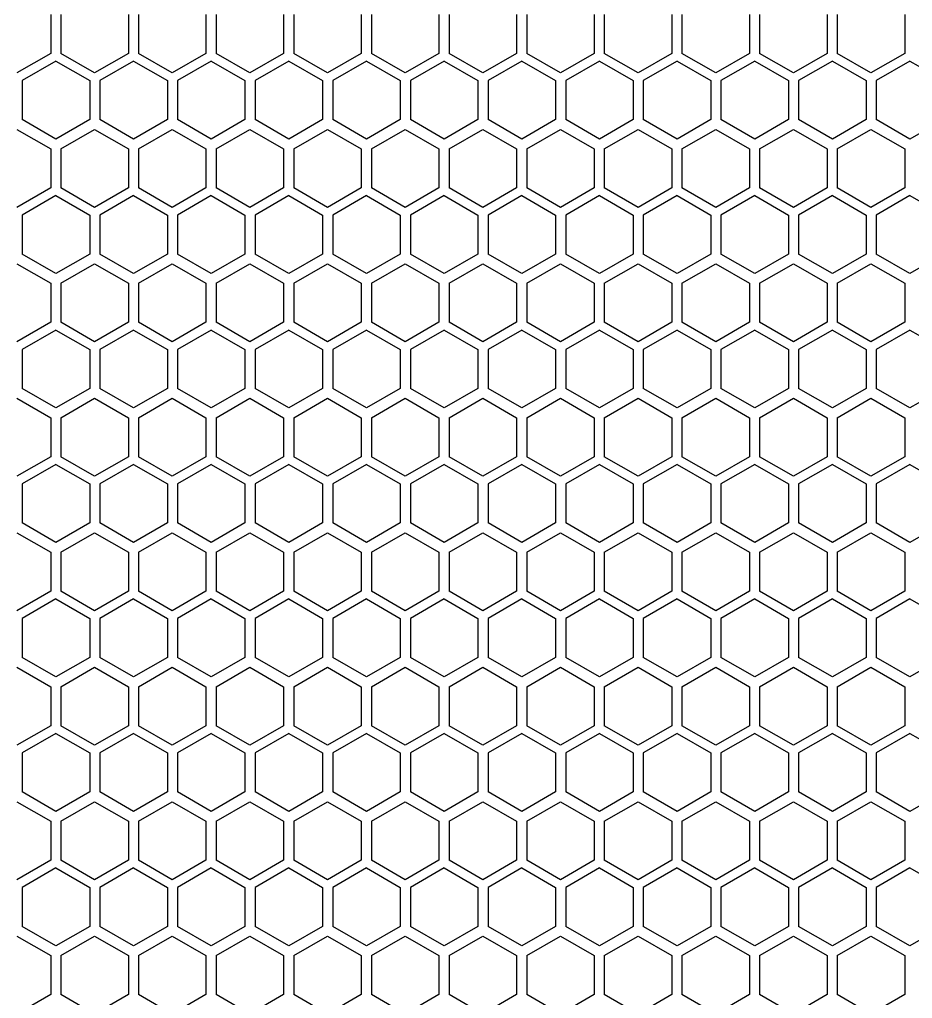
# Model space of a CAD drawing. Header units: millimetres. Extents: x 55614 to 110757, y -66981 to -47484.
# Drawn here: x 90117.4 to 90223.2, y -56074.8 to -55958.8 of the extents above; entities that cross this region are included whole.
import ezdxf

# ---------------------------------------------------------------- set-up
doc = ezdxf.new("R2010")
doc.units = ezdxf.units.MM
doc.layers.add('4215-0412-2_0', color=7, linetype='Continuous')
doc.layers.add('THICK', color=7, linetype='Continuous', lineweight=0)

# ---------------------------------------------------------------- blocks, each defined once
blk = doc.blocks.new('2-1725')
at = {"layer": '4215-0412-2_0', "color": 7, "linetype": 'Continuous'}
for p, q in [((-16735.4, -71822.9), (-16735.4, -71827.52)), ((-16734.2, -71822.9), (-16734.2, -71827.52)), ((-16726.2, -71822.9), (-16726.2, -71827.52)), ((-16725, -71822.9), (-16725, -71827.52)), ((-16717, -71822.9), (-16717, -71827.52)), ((-16715.8, -71822.9), (-16715.8, -71827.52)), ((-16707.8, -71822.9), (-16707.8, -71827.52)), ((-16706.6, -71822.9), (-16706.6, -71827.52)), ((-16698.6, -71822.9), (-16698.6, -71827.52)), ((-16697.4, -71822.9), (-16697.4, -71827.52)), ((-16689.4, -71822.9), (-16689.4, -71827.52)), ((-16688.2, -71822.9), (-16688.2, -71827.52)), ((-16680.2, -71822.9), (-16680.2, -71827.52)), ((-16679, -71822.9), (-16679, -71827.52)), ((-16671, -71822.9), (-16671, -71827.52)), ((-16669.8, -71822.9), (-16669.8, -71827.52)), ((-16661.8, -71822.9), (-16661.8, -71827.52)), ((-16660.6, -71822.9), (-16660.6, -71827.52)), ((-16652.6, -71822.9), (-16652.6, -71827.52)), ((-16651.4, -71822.9), (-16651.4, -71827.52)), ((-16643.4, -71822.9), (-16643.4, -71827.52)), ((-16642.2, -71822.9), (-16642.2, -71827.52)), ((-16634.2, -71822.9), (-16634.2, -71827.52)), ((-16735.4, -71827.52), (-16739.4, -71829.83)), ((-16730.2, -71829.83), (-16734.2, -71827.52)), ((-16726.2, -71827.52), (-16730.2, -71829.83)), ((-16721, -71829.83), (-16725, -71827.52)), ((-16717, -71827.52), (-16721, -71829.83)), ((-16711.8, -71829.83), (-16715.8, -71827.52)), ((-16707.8, -71827.52), (-16711.8, -71829.83)), ((-16702.6, -71829.83), (-16706.6, -71827.52)), ((-16698.6, -71827.52), (-16702.6, -71829.83)), ((-16693.4, -71829.83), (-16697.4, -71827.52)), ((-16689.4, -71827.52), (-16693.4, -71829.83)), ((-16684.2, -71829.83), (-16688.2, -71827.52)), ((-16680.2, -71827.52), (-16684.2, -71829.83)), ((-16675, -71829.83), (-16679, -71827.52)), ((-16671, -71827.52), (-16675, -71829.83)), ((-16665.8, -71829.83), (-16669.8, -71827.52)), ((-16661.8, -71827.52), (-16665.8, -71829.83)), ((-16656.6, -71829.83), (-16660.6, -71827.52)), ((-16652.6, -71827.52), (-16656.6, -71829.83)), ((-16647.4, -71829.83), (-16651.4, -71827.52)), ((-16643.4, -71827.52), (-16647.4, -71829.83)), ((-16638.2, -71829.83), (-16642.2, -71827.52)), ((-16634.2, -71827.52), (-16638.2, -71829.83)), ((-16734.78, -71828.43), (-16738.78, -71830.74)), ((-16734.78, -71828.43), (-16730.78, -71830.74)), ((-16725.58, -71828.43), (-16729.58, -71830.74)), ((-16725.58, -71828.43), (-16721.58, -71830.74)), ((-16716.38, -71828.43), (-16720.38, -71830.74)), ((-16716.38, -71828.43), (-16712.38, -71830.74)), ((-16707.18, -71828.43), (-16711.18, -71830.74)), ((-16707.18, -71828.43), (-16703.18, -71830.74)), ((-16697.98, -71828.43), (-16701.98, -71830.74)), ((-16697.98, -71828.43), (-16693.98, -71830.74)), ((-16688.78, -71828.43), (-16692.78, -71830.74)), ((-16688.78, -71828.43), (-16684.78, -71830.74)), ((-16679.58, -71828.43), (-16683.58, -71830.74)), ((-16679.58, -71828.43), (-16675.58, -71830.74)), ((-16670.38, -71828.43), (-16674.38, -71830.74)), ((-16670.38, -71828.43), (-16666.38, -71830.74)), ((-16661.18, -71828.43), (-16665.18, -71830.74)), ((-16661.18, -71828.43), (-16657.18, -71830.74)), ((-16651.98, -71828.43), (-16655.98, -71830.74)), ((-16651.98, -71828.43), (-16647.98, -71830.74)), ((-16642.78, -71828.43), (-16646.78, -71830.74)), ((-16642.78, -71828.43), (-16638.78, -71830.74)), ((-16633.58, -71828.43), (-16637.58, -71830.74)), ((-16633.58, -71828.43), (-16629.58, -71830.74)), ((-16738.78, -71830.74), (-16738.78, -71835.36)), ((-16730.78, -71830.74), (-16730.78, -71835.36)), ((-16729.58, -71830.74), (-16729.58, -71835.36)), ((-16721.58, -71830.74), (-16721.58, -71835.36)), ((-16720.38, -71830.74), (-16720.38, -71835.36)), ((-16712.38, -71830.74), (-16712.38, -71835.36)), ((-16711.18, -71830.74), (-16711.18, -71835.36)), ((-16703.18, -71830.74), (-16703.18, -71835.36)), ((-16701.98, -71830.74), (-16701.98, -71835.36)), ((-16693.98, -71830.74), (-16693.98, -71835.36)), ((-16692.78, -71830.74), (-16692.78, -71835.36)), ((-16684.78, -71830.74), (-16684.78, -71835.36)), ((-16683.58, -71830.74), (-16683.58, -71835.36)), ((-16675.58, -71830.74), (-16675.58, -71835.36)), ((-16674.38, -71830.74), (-16674.38, -71835.36)), ((-16666.38, -71830.74), (-16666.38, -71835.36)), ((-16665.18, -71830.74), (-16665.18, -71835.36)), ((-16657.18, -71830.74), (-16657.18, -71835.36)), ((-16655.98, -71830.74), (-16655.98, -71835.36)), ((-16647.98, -71830.74), (-16647.98, -71835.36)), ((-16646.78, -71830.74), (-16646.78, -71835.36)), ((-16638.78, -71830.74), (-16638.78, -71835.36)), ((-16637.58, -71830.74), (-16637.58, -71835.36)), ((-16734.78, -71837.67), (-16738.78, -71835.36)), ((-16730.78, -71835.36), (-16734.78, -71837.67)), ((-16725.58, -71837.67), (-16729.58, -71835.36)), ((-16721.58, -71835.36), (-16725.58, -71837.67)), ((-16716.38, -71837.67), (-16720.38, -71835.36)), ((-16712.38, -71835.36), (-16716.38, -71837.67)), ((-16707.18, -71837.67), (-16711.18, -71835.36)), ((-16703.18, -71835.36), (-16707.18, -71837.67)), ((-16697.98, -71837.67), (-16701.98, -71835.36)), ((-16693.98, -71835.36), (-16697.98, -71837.67)), ((-16688.78, -71837.67), (-16692.78, -71835.36)), ((-16684.78, -71835.36), (-16688.78, -71837.67)), ((-16679.58, -71837.67), (-16683.58, -71835.36)), ((-16675.58, -71835.36), (-16679.58, -71837.67)), ((-16670.38, -71837.67), (-16674.38, -71835.36)), ((-16666.38, -71835.36), (-16670.38, -71837.67)), ((-16661.18, -71837.67), (-16665.18, -71835.36)), ((-16657.18, -71835.36), (-16661.18, -71837.67)), ((-16651.98, -71837.67), (-16655.98, -71835.36)), ((-16647.98, -71835.36), (-16651.98, -71837.67)), ((-16642.78, -71837.67), (-16646.78, -71835.36)), ((-16638.78, -71835.36), (-16642.78, -71837.67)), ((-16633.58, -71837.67), (-16637.58, -71835.36)), ((-16629.58, -71835.36), (-16633.58, -71837.67)), ((-16739.4, -71836.52), (-16735.4, -71838.83)), ((-16734.2, -71838.83), (-16730.2, -71836.52)), ((-16730.2, -71836.52), (-16726.2, -71838.83)), ((-16725, -71838.83), (-16721, -71836.52)), ((-16721, -71836.52), (-16717, -71838.83)), ((-16715.8, -71838.83), (-16711.8, -71836.52)), ((-16711.8, -71836.52), (-16707.8, -71838.83)), ((-16706.6, -71838.83), (-16702.6, -71836.52)), ((-16702.6, -71836.52), (-16698.6, -71838.83)), ((-16697.4, -71838.83), (-16693.4, -71836.52)), ((-16693.4, -71836.52), (-16689.4, -71838.83)), ((-16688.2, -71838.83), (-16684.2, -71836.52)), ((-16684.2, -71836.52), (-16680.2, -71838.83)), ((-16679, -71838.83), (-16675, -71836.52)), ((-16675, -71836.52), (-16671, -71838.83)), ((-16669.8, -71838.83), (-16665.8, -71836.52)), ((-16665.8, -71836.52), (-16661.8, -71838.83)), ((-16660.6, -71838.83), (-16656.6, -71836.52)), ((-16656.6, -71836.52), (-16652.6, -71838.83)), ((-16651.4, -71838.83), (-16647.4, -71836.52)), ((-16647.4, -71836.52), (-16643.4, -71838.83)), ((-16642.2, -71838.83), (-16638.2, -71836.52)), ((-16638.2, -71836.52), (-16634.2, -71838.83)), ((-16735.4, -71838.83), (-16735.4, -71843.45)), ((-16734.2, -71838.83), (-16734.2, -71843.45)), ((-16726.2, -71838.83), (-16726.2, -71843.45)), ((-16725, -71838.83), (-16725, -71843.45)), ((-16717, -71838.83), (-16717, -71843.45)), ((-16715.8, -71838.83), (-16715.8, -71843.45)), ((-16707.8, -71838.83), (-16707.8, -71843.45)), ((-16706.6, -71838.83), (-16706.6, -71843.45)), ((-16698.6, -71838.83), (-16698.6, -71843.45)), ((-16697.4, -71838.83), (-16697.4, -71843.45)), ((-16689.4, -71838.83), (-16689.4, -71843.45)), ((-16688.2, -71838.83), (-16688.2, -71843.45)), ((-16680.2, -71838.83), (-16680.2, -71843.45)), ((-16679, -71838.83), (-16679, -71843.45)), ((-16671, -71838.83), (-16671, -71843.45)), ((-16669.8, -71838.83), (-16669.8, -71843.45)), ((-16661.8, -71838.83), (-16661.8, -71843.45)), ((-16660.6, -71838.83), (-16660.6, -71843.45)), ((-16652.6, -71838.83), (-16652.6, -71843.45)), ((-16651.4, -71838.83), (-16651.4, -71843.45)), ((-16643.4, -71838.83), (-16643.4, -71843.45)), ((-16642.2, -71838.83), (-16642.2, -71843.45)), ((-16634.2, -71838.83), (-16634.2, -71843.45)), ((-16735.4, -71843.45), (-16739.4, -71845.76)), ((-16730.2, -71845.76), (-16734.2, -71843.45)), ((-16726.2, -71843.45), (-16730.2, -71845.76)), ((-16721, -71845.76), (-16725, -71843.45)), ((-16717, -71843.45), (-16721, -71845.76)), ((-16711.8, -71845.76), (-16715.8, -71843.45)), ((-16707.8, -71843.45), (-16711.8, -71845.76)), ((-16702.6, -71845.76), (-16706.6, -71843.45)), ((-16698.6, -71843.45), (-16702.6, -71845.76)), ((-16693.4, -71845.76), (-16697.4, -71843.45)), ((-16689.4, -71843.45), (-16693.4, -71845.76)), ((-16684.2, -71845.76), (-16688.2, -71843.45)), ((-16680.2, -71843.45), (-16684.2, -71845.76)), ((-16675, -71845.76), (-16679, -71843.45)), ((-16671, -71843.45), (-16675, -71845.76)), ((-16665.8, -71845.76), (-16669.8, -71843.45)), ((-16661.8, -71843.45), (-16665.8, -71845.76)), ((-16656.6, -71845.76), (-16660.6, -71843.45)), ((-16652.6, -71843.45), (-16656.6, -71845.76)), ((-16647.4, -71845.76), (-16651.4, -71843.45)), ((-16643.4, -71843.45), (-16647.4, -71845.76)), ((-16638.2, -71845.76), (-16642.2, -71843.45)), ((-16634.2, -71843.45), (-16638.2, -71845.76)), ((-16734.78, -71844.36), (-16738.78, -71846.67)), ((-16734.78, -71844.36), (-16730.78, -71846.67)), ((-16725.58, -71844.36), (-16729.58, -71846.67)), ((-16725.58, -71844.36), (-16721.58, -71846.67)), ((-16716.38, -71844.36), (-16720.38, -71846.67)), ((-16716.38, -71844.36), (-16712.38, -71846.67)), ((-16707.18, -71844.36), (-16711.18, -71846.67)), ((-16707.18, -71844.36), (-16703.18, -71846.67)), ((-16697.98, -71844.36), (-16701.98, -71846.67)), ((-16697.98, -71844.36), (-16693.98, -71846.67)), ((-16688.78, -71844.36), (-16692.78, -71846.67)), ((-16688.78, -71844.36), (-16684.78, -71846.67)), ((-16679.58, -71844.36), (-16683.58, -71846.67)), ((-16679.58, -71844.36), (-16675.58, -71846.67)), ((-16670.38, -71844.36), (-16674.38, -71846.67)), ((-16670.38, -71844.36), (-16666.38, -71846.67)), ((-16661.18, -71844.36), (-16665.18, -71846.67)), ((-16661.18, -71844.36), (-16657.18, -71846.67)), ((-16651.98, -71844.36), (-16655.98, -71846.67)), ((-16651.98, -71844.36), (-16647.98, -71846.67)), ((-16642.78, -71844.36), (-16646.78, -71846.67)), ((-16642.78, -71844.36), (-16638.78, -71846.67)), ((-16633.58, -71844.36), (-16637.58, -71846.67)), ((-16633.58, -71844.36), (-16629.58, -71846.67)), ((-16738.78, -71846.67), (-16738.78, -71851.29)), ((-16730.78, -71846.67), (-16730.78, -71851.29)), ((-16729.58, -71846.67), (-16729.58, -71851.29)), ((-16721.58, -71846.67), (-16721.58, -71851.29)), ((-16720.38, -71846.67), (-16720.38, -71851.29)), ((-16712.38, -71846.67), (-16712.38, -71851.29)), ((-16711.18, -71846.67), (-16711.18, -71851.29)), ((-16703.18, -71846.67), (-16703.18, -71851.29)), ((-16701.98, -71846.67), (-16701.98, -71851.29)), ((-16693.98, -71846.67), (-16693.98, -71851.29)), ((-16692.78, -71846.67), (-16692.78, -71851.29)), ((-16684.78, -71846.67), (-16684.78, -71851.29)), ((-16683.58, -71846.67), (-16683.58, -71851.29)), ((-16675.58, -71846.67), (-16675.58, -71851.29)), ((-16674.38, -71846.67), (-16674.38, -71851.29)), ((-16666.38, -71846.67), (-16666.38, -71851.29)), ((-16665.18, -71846.67), (-16665.18, -71851.29)), ((-16657.18, -71846.67), (-16657.18, -71851.29)), ((-16655.98, -71846.67), (-16655.98, -71851.29)), ((-16647.98, -71846.67), (-16647.98, -71851.29)), ((-16646.78, -71846.67), (-16646.78, -71851.29)), ((-16638.78, -71846.67), (-16638.78, -71851.29)), ((-16637.58, -71846.67), (-16637.58, -71851.29)), ((-16734.78, -71853.6), (-16738.78, -71851.29)), ((-16730.78, -71851.29), (-16734.78, -71853.6)), ((-16725.58, -71853.6), (-16729.58, -71851.29)), ((-16721.58, -71851.29), (-16725.58, -71853.6)), ((-16716.38, -71853.6), (-16720.38, -71851.29)), ((-16712.38, -71851.29), (-16716.38, -71853.6)), ((-16707.18, -71853.6), (-16711.18, -71851.29)), ((-16703.18, -71851.29), (-16707.18, -71853.6)), ((-16697.98, -71853.6), (-16701.98, -71851.29)), ((-16693.98, -71851.29), (-16697.98, -71853.6)), ((-16688.78, -71853.6), (-16692.78, -71851.29)), ((-16684.78, -71851.29), (-16688.78, -71853.6)), ((-16679.58, -71853.6), (-16683.58, -71851.29)), ((-16675.58, -71851.29), (-16679.58, -71853.6)), ((-16670.38, -71853.6), (-16674.38, -71851.29)), ((-16666.38, -71851.29), (-16670.38, -71853.6)), ((-16661.18, -71853.6), (-16665.18, -71851.29)), ((-16657.18, -71851.29), (-16661.18, -71853.6)), ((-16651.98, -71853.6), (-16655.98, -71851.29)), ((-16647.98, -71851.29), (-16651.98, -71853.6)), ((-16642.78, -71853.6), (-16646.78, -71851.29)), ((-16638.78, -71851.29), (-16642.78, -71853.6)), ((-16633.58, -71853.6), (-16637.58, -71851.29)), ((-16629.58, -71851.29), (-16633.58, -71853.6)), ((-16739.4, -71852.45), (-16735.4, -71854.76)), ((-16734.2, -71854.76), (-16730.2, -71852.45)), ((-16730.2, -71852.45), (-16726.2, -71854.76)), ((-16725, -71854.76), (-16721, -71852.45)), ((-16721, -71852.45), (-16717, -71854.76)), ((-16715.8, -71854.76), (-16711.8, -71852.45)), ((-16711.8, -71852.45), (-16707.8, -71854.76)), ((-16706.6, -71854.76), (-16702.6, -71852.45)), ((-16702.6, -71852.45), (-16698.6, -71854.76)), ((-16697.4, -71854.76), (-16693.4, -71852.45)), ((-16693.4, -71852.45), (-16689.4, -71854.76)), ((-16688.2, -71854.76), (-16684.2, -71852.45)), ((-16684.2, -71852.45), (-16680.2, -71854.76)), ((-16679, -71854.76), (-16675, -71852.45)), ((-16675, -71852.45), (-16671, -71854.76)), ((-16669.8, -71854.76), (-16665.8, -71852.45)), ((-16665.8, -71852.45), (-16661.8, -71854.76)), ((-16660.6, -71854.76), (-16656.6, -71852.45)), ((-16656.6, -71852.45), (-16652.6, -71854.76)), ((-16651.4, -71854.76), (-16647.4, -71852.45)), ((-16647.4, -71852.45), (-16643.4, -71854.76)), ((-16642.2, -71854.76), (-16638.2, -71852.45)), ((-16638.2, -71852.45), (-16634.2, -71854.76)), ((-16735.4, -71854.76), (-16735.4, -71859.38)), ((-16734.2, -71854.76), (-16734.2, -71859.38)), ((-16726.2, -71854.76), (-16726.2, -71859.38)), ((-16725, -71854.76), (-16725, -71859.38)), ((-16717, -71854.76), (-16717, -71859.38)), ((-16715.8, -71854.76), (-16715.8, -71859.38)), ((-16707.8, -71854.76), (-16707.8, -71859.38)), ((-16706.6, -71854.76), (-16706.6, -71859.38)), ((-16698.6, -71854.76), (-16698.6, -71859.38)), ((-16697.4, -71854.76), (-16697.4, -71859.38)), ((-16689.4, -71854.76), (-16689.4, -71859.38)), ((-16688.2, -71854.76), (-16688.2, -71859.38)), ((-16680.2, -71854.76), (-16680.2, -71859.38)), ((-16679, -71854.76), (-16679, -71859.38)), ((-16671, -71854.76), (-16671, -71859.38)), ((-16669.8, -71854.76), (-16669.8, -71859.38)), ((-16661.8, -71854.76), (-16661.8, -71859.38)), ((-16660.6, -71854.76), (-16660.6, -71859.38)), ((-16652.6, -71854.76), (-16652.6, -71859.38)), ((-16651.4, -71854.76), (-16651.4, -71859.38)), ((-16643.4, -71854.76), (-16643.4, -71859.38)), ((-16642.2, -71854.76), (-16642.2, -71859.38)), ((-16634.2, -71854.76), (-16634.2, -71859.38)), ((-16735.4, -71859.38), (-16739.4, -71861.69)), ((-16730.2, -71861.69), (-16734.2, -71859.38)), ((-16726.2, -71859.38), (-16730.2, -71861.69)), ((-16721, -71861.69), (-16725, -71859.38)), ((-16717, -71859.38), (-16721, -71861.69)), ((-16711.8, -71861.69), (-16715.8, -71859.38)), ((-16707.8, -71859.38), (-16711.8, -71861.69)), ((-16702.6, -71861.69), (-16706.6, -71859.38)), ((-16698.6, -71859.38), (-16702.6, -71861.69)), ((-16693.4, -71861.69), (-16697.4, -71859.38)), ((-16689.4, -71859.38), (-16693.4, -71861.69)), ((-16684.2, -71861.69), (-16688.2, -71859.38)), ((-16680.2, -71859.38), (-16684.2, -71861.69)), ((-16675, -71861.69), (-16679, -71859.38)), ((-16671, -71859.38), (-16675, -71861.69)), ((-16665.8, -71861.69), (-16669.8, -71859.38)), ((-16661.8, -71859.38), (-16665.8, -71861.69)), ((-16656.6, -71861.69), (-16660.6, -71859.38)), ((-16652.6, -71859.38), (-16656.6, -71861.69)), ((-16647.4, -71861.69), (-16651.4, -71859.38)), ((-16643.4, -71859.38), (-16647.4, -71861.69)), ((-16638.2, -71861.69), (-16642.2, -71859.38)), ((-16634.2, -71859.38), (-16638.2, -71861.69)), ((-16734.78, -71860.29), (-16738.78, -71862.6)), ((-16734.78, -71860.29), (-16730.78, -71862.6)), ((-16725.58, -71860.29), (-16729.58, -71862.6)), ((-16725.58, -71860.29), (-16721.58, -71862.6)), ((-16716.38, -71860.29), (-16720.38, -71862.6)), ((-16716.38, -71860.29), (-16712.38, -71862.6)), ((-16707.18, -71860.29), (-16711.18, -71862.6)), ((-16707.18, -71860.29), (-16703.18, -71862.6)), ((-16697.98, -71860.29), (-16701.98, -71862.6)), ((-16697.98, -71860.29), (-16693.98, -71862.6)), ((-16688.78, -71860.29), (-16692.78, -71862.6)), ((-16688.78, -71860.29), (-16684.78, -71862.6)), ((-16679.58, -71860.29), (-16683.58, -71862.6)), ((-16679.58, -71860.29), (-16675.58, -71862.6)), ((-16670.38, -71860.29), (-16674.38, -71862.6)), ((-16670.38, -71860.29), (-16666.38, -71862.6)), ((-16661.18, -71860.29), (-16665.18, -71862.6)), ((-16661.18, -71860.29), (-16657.18, -71862.6)), ((-16651.98, -71860.29), (-16655.98, -71862.6)), ((-16651.98, -71860.29), (-16647.98, -71862.6)), ((-16642.78, -71860.29), (-16646.78, -71862.6)), ((-16642.78, -71860.29), (-16638.78, -71862.6)), ((-16633.58, -71860.29), (-16637.58, -71862.6)), ((-16633.58, -71860.29), (-16629.58, -71862.6)), ((-16738.78, -71862.6), (-16738.78, -71867.22)), ((-16730.78, -71862.6), (-16730.78, -71867.22)), ((-16729.58, -71862.6), (-16729.58, -71867.22)), ((-16721.58, -71862.6), (-16721.58, -71867.22)), ((-16720.38, -71862.6), (-16720.38, -71867.22)), ((-16712.38, -71862.6), (-16712.38, -71867.22)), ((-16711.18, -71862.6), (-16711.18, -71867.22)), ((-16703.18, -71862.6), (-16703.18, -71867.22)), ((-16701.98, -71862.6), (-16701.98, -71867.22)), ((-16693.98, -71862.6), (-16693.98, -71867.22)), ((-16692.78, -71862.6), (-16692.78, -71867.22)), ((-16684.78, -71862.6), (-16684.78, -71867.22)), ((-16683.58, -71862.6), (-16683.58, -71867.22)), ((-16675.58, -71862.6), (-16675.58, -71867.22)), ((-16674.38, -71862.6), (-16674.38, -71867.22)), ((-16666.38, -71862.6), (-16666.38, -71867.22)), ((-16665.18, -71862.6), (-16665.18, -71867.22)), ((-16657.18, -71862.6), (-16657.18, -71867.22)), ((-16655.98, -71862.6), (-16655.98, -71867.22)), ((-16647.98, -71862.6), (-16647.98, -71867.22)), ((-16646.78, -71862.6), (-16646.78, -71867.22)), ((-16638.78, -71862.6), (-16638.78, -71867.22)), ((-16637.58, -71862.6), (-16637.58, -71867.22)), ((-16734.78, -71869.53), (-16738.78, -71867.22)), ((-16730.78, -71867.22), (-16734.78, -71869.53)), ((-16725.58, -71869.53), (-16729.58, -71867.22)), ((-16721.58, -71867.22), (-16725.58, -71869.53)), ((-16716.38, -71869.53), (-16720.38, -71867.22)), ((-16712.38, -71867.22), (-16716.38, -71869.53)), ((-16707.18, -71869.53), (-16711.18, -71867.22)), ((-16703.18, -71867.22), (-16707.18, -71869.53)), ((-16697.98, -71869.53), (-16701.98, -71867.22)), ((-16693.98, -71867.22), (-16697.98, -71869.53)), ((-16688.78, -71869.53), (-16692.78, -71867.22)), ((-16684.78, -71867.22), (-16688.78, -71869.53)), ((-16679.58, -71869.53), (-16683.58, -71867.22)), ((-16675.58, -71867.22), (-16679.58, -71869.53)), ((-16670.38, -71869.53), (-16674.38, -71867.22)), ((-16666.38, -71867.22), (-16670.38, -71869.53)), ((-16661.18, -71869.53), (-16665.18, -71867.22)), ((-16657.18, -71867.22), (-16661.18, -71869.53)), ((-16651.98, -71869.53), (-16655.98, -71867.22)), ((-16647.98, -71867.22), (-16651.98, -71869.53)), ((-16642.78, -71869.53), (-16646.78, -71867.22)), ((-16638.78, -71867.22), (-16642.78, -71869.53)), ((-16633.58, -71869.53), (-16637.58, -71867.22)), ((-16629.58, -71867.22), (-16633.58, -71869.53)), ((-16739.4, -71868.38), (-16735.4, -71870.69)), ((-16734.2, -71870.69), (-16730.2, -71868.38)), ((-16730.2, -71868.38), (-16726.2, -71870.69)), ((-16725, -71870.69), (-16721, -71868.38)), ((-16721, -71868.38), (-16717, -71870.69)), ((-16715.8, -71870.69), (-16711.8, -71868.38)), ((-16711.8, -71868.38), (-16707.8, -71870.69)), ((-16706.6, -71870.69), (-16702.6, -71868.38)), ((-16702.6, -71868.38), (-16698.6, -71870.69)), ((-16697.4, -71870.69), (-16693.4, -71868.38)), ((-16693.4, -71868.38), (-16689.4, -71870.69)), ((-16688.2, -71870.69), (-16684.2, -71868.38)), ((-16684.2, -71868.38), (-16680.2, -71870.69)), ((-16679, -71870.69), (-16675, -71868.38)), ((-16675, -71868.38), (-16671, -71870.69)), ((-16669.8, -71870.69), (-16665.8, -71868.38)), ((-16665.8, -71868.38), (-16661.8, -71870.69)), ((-16660.6, -71870.69), (-16656.6, -71868.38)), ((-16656.6, -71868.38), (-16652.6, -71870.69)), ((-16651.4, -71870.69), (-16647.4, -71868.38)), ((-16647.4, -71868.38), (-16643.4, -71870.69)), ((-16642.2, -71870.69), (-16638.2, -71868.38)), ((-16638.2, -71868.38), (-16634.2, -71870.69)), ((-16735.4, -71870.69), (-16735.4, -71875.31)), ((-16734.2, -71870.69), (-16734.2, -71875.31)), ((-16726.2, -71870.69), (-16726.2, -71875.31)), ((-16725, -71870.69), (-16725, -71875.31)), ((-16717, -71870.69), (-16717, -71875.31)), ((-16715.8, -71870.69), (-16715.8, -71875.31)), ((-16707.8, -71870.69), (-16707.8, -71875.31)), ((-16706.6, -71870.69), (-16706.6, -71875.31)), ((-16698.6, -71870.69), (-16698.6, -71875.31)), ((-16697.4, -71870.69), (-16697.4, -71875.31)), ((-16689.4, -71870.69), (-16689.4, -71875.31)), ((-16688.2, -71870.69), (-16688.2, -71875.31)), ((-16680.2, -71870.69), (-16680.2, -71875.31)), ((-16679, -71870.69), (-16679, -71875.31)), ((-16671, -71870.69), (-16671, -71875.31)), ((-16669.8, -71870.69), (-16669.8, -71875.31)), ((-16661.8, -71870.69), (-16661.8, -71875.31)), ((-16660.6, -71870.69), (-16660.6, -71875.31)), ((-16652.6, -71870.69), (-16652.6, -71875.31)), ((-16651.4, -71870.69), (-16651.4, -71875.31)), ((-16643.4, -71870.69), (-16643.4, -71875.31)), ((-16642.2, -71870.69), (-16642.2, -71875.31)), ((-16634.2, -71870.69), (-16634.2, -71875.31)), ((-16735.4, -71875.31), (-16739.4, -71877.62)), ((-16734.78, -71876.22), (-16738.78, -71878.53)), ((-16734.78, -71876.22), (-16730.78, -71878.53)), ((-16730.2, -71877.62), (-16734.2, -71875.31)), ((-16726.2, -71875.31), (-16730.2, -71877.62)), ((-16725.58, -71876.22), (-16729.58, -71878.53)), ((-16725.58, -71876.22), (-16721.58, -71878.53)), ((-16721, -71877.62), (-16725, -71875.31)), ((-16717, -71875.31), (-16721, -71877.62)), ((-16716.38, -71876.22), (-16720.38, -71878.53)), ((-16716.38, -71876.22), (-16712.38, -71878.53)), ((-16711.8, -71877.62), (-16715.8, -71875.31)), ((-16707.8, -71875.31), (-16711.8, -71877.62)), ((-16707.18, -71876.22), (-16711.18, -71878.53)), ((-16707.18, -71876.22), (-16703.18, -71878.53)), ((-16702.6, -71877.62), (-16706.6, -71875.31)), ((-16698.6, -71875.31), (-16702.6, -71877.62)), ((-16697.98, -71876.22), (-16701.98, -71878.53)), ((-16697.98, -71876.22), (-16693.98, -71878.53)), ((-16693.4, -71877.62), (-16697.4, -71875.31)), ((-16689.4, -71875.31), (-16693.4, -71877.62)), ((-16688.78, -71876.22), (-16692.78, -71878.53)), ((-16688.78, -71876.22), (-16684.78, -71878.53)), ((-16684.2, -71877.62), (-16688.2, -71875.31)), ((-16680.2, -71875.31), (-16684.2, -71877.62)), ((-16679.58, -71876.22), (-16683.58, -71878.53)), ((-16679.58, -71876.22), (-16675.58, -71878.53)), ((-16675, -71877.62), (-16679, -71875.31)), ((-16671, -71875.31), (-16675, -71877.62)), ((-16670.38, -71876.22), (-16674.38, -71878.53)), ((-16670.38, -71876.22), (-16666.38, -71878.53)), ((-16665.8, -71877.62), (-16669.8, -71875.31)), ((-16661.8, -71875.31), (-16665.8, -71877.62)), ((-16661.18, -71876.22), (-16665.18, -71878.53)), ((-16661.18, -71876.22), (-16657.18, -71878.53)), ((-16656.6, -71877.62), (-16660.6, -71875.31)), ((-16652.6, -71875.31), (-16656.6, -71877.62)), ((-16651.98, -71876.22), (-16655.98, -71878.53)), ((-16651.98, -71876.22), (-16647.98, -71878.53)), ((-16647.4, -71877.62), (-16651.4, -71875.31)), ((-16643.4, -71875.31), (-16647.4, -71877.62)), ((-16642.78, -71876.22), (-16646.78, -71878.53)), ((-16642.78, -71876.22), (-16638.78, -71878.53)), ((-16638.2, -71877.62), (-16642.2, -71875.31)), ((-16634.2, -71875.31), (-16638.2, -71877.62)), ((-16633.58, -71876.22), (-16637.58, -71878.53)), ((-16633.58, -71876.22), (-16629.58, -71878.53)), ((-16738.78, -71878.53), (-16738.78, -71883.15)), ((-16730.78, -71878.53), (-16730.78, -71883.15)), ((-16729.58, -71878.53), (-16729.58, -71883.15)), ((-16721.58, -71878.53), (-16721.58, -71883.15)), ((-16720.38, -71878.53), (-16720.38, -71883.15)), ((-16712.38, -71878.53), (-16712.38, -71883.15)), ((-16711.18, -71878.53), (-16711.18, -71883.15)), ((-16703.18, -71878.53), (-16703.18, -71883.15)), ((-16701.98, -71878.53), (-16701.98, -71883.15)), ((-16693.98, -71878.53), (-16693.98, -71883.15)), ((-16692.78, -71878.53), (-16692.78, -71883.15)), ((-16684.78, -71878.53), (-16684.78, -71883.15)), ((-16683.58, -71878.53), (-16683.58, -71883.15)), ((-16675.58, -71878.53), (-16675.58, -71883.15)), ((-16674.38, -71878.53), (-16674.38, -71883.15)), ((-16666.38, -71878.53), (-16666.38, -71883.15)), ((-16665.18, -71878.53), (-16665.18, -71883.15)), ((-16657.18, -71878.53), (-16657.18, -71883.15)), ((-16655.98, -71878.53), (-16655.98, -71883.15)), ((-16647.98, -71878.53), (-16647.98, -71883.15)), ((-16646.78, -71878.53), (-16646.78, -71883.15)), ((-16638.78, -71878.53), (-16638.78, -71883.15)), ((-16637.58, -71878.53), (-16637.58, -71883.15)), ((-16734.78, -71885.46), (-16738.78, -71883.15)), ((-16730.78, -71883.15), (-16734.78, -71885.46)), ((-16725.58, -71885.46), (-16729.58, -71883.15)), ((-16721.58, -71883.15), (-16725.58, -71885.46)), ((-16716.38, -71885.46), (-16720.38, -71883.15)), ((-16712.38, -71883.15), (-16716.38, -71885.46)), ((-16707.18, -71885.46), (-16711.18, -71883.15)), ((-16703.18, -71883.15), (-16707.18, -71885.46)), ((-16697.98, -71885.46), (-16701.98, -71883.15)), ((-16693.98, -71883.15), (-16697.98, -71885.46)), ((-16688.78, -71885.46), (-16692.78, -71883.15)), ((-16684.78, -71883.15), (-16688.78, -71885.46)), ((-16679.58, -71885.46), (-16683.58, -71883.15)), ((-16675.58, -71883.15), (-16679.58, -71885.46)), ((-16670.38, -71885.46), (-16674.38, -71883.15)), ((-16666.38, -71883.15), (-16670.38, -71885.46)), ((-16661.18, -71885.46), (-16665.18, -71883.15)), ((-16657.18, -71883.15), (-16661.18, -71885.46)), ((-16651.98, -71885.46), (-16655.98, -71883.15)), ((-16647.98, -71883.15), (-16651.98, -71885.46)), ((-16642.78, -71885.46), (-16646.78, -71883.15)), ((-16638.78, -71883.15), (-16642.78, -71885.46)), ((-16633.58, -71885.46), (-16637.58, -71883.15)), ((-16629.58, -71883.15), (-16633.58, -71885.46)), ((-16739.4, -71884.31), (-16735.4, -71886.62)), ((-16734.2, -71886.62), (-16730.2, -71884.31)), ((-16730.2, -71884.31), (-16726.2, -71886.62)), ((-16725, -71886.62), (-16721, -71884.31)), ((-16721, -71884.31), (-16717, -71886.62)), ((-16715.8, -71886.62), (-16711.8, -71884.31)), ((-16711.8, -71884.31), (-16707.8, -71886.62)), ((-16706.6, -71886.62), (-16702.6, -71884.31)), ((-16702.6, -71884.31), (-16698.6, -71886.62)), ((-16697.4, -71886.62), (-16693.4, -71884.31)), ((-16693.4, -71884.31), (-16689.4, -71886.62)), ((-16688.2, -71886.62), (-16684.2, -71884.31)), ((-16684.2, -71884.31), (-16680.2, -71886.62)), ((-16679, -71886.62), (-16675, -71884.31)), ((-16675, -71884.31), (-16671, -71886.62)), ((-16669.8, -71886.62), (-16665.8, -71884.31)), ((-16665.8, -71884.31), (-16661.8, -71886.62)), ((-16660.6, -71886.62), (-16656.6, -71884.31)), ((-16656.6, -71884.31), (-16652.6, -71886.62)), ((-16651.4, -71886.62), (-16647.4, -71884.31)), ((-16647.4, -71884.31), (-16643.4, -71886.62)), ((-16642.2, -71886.62), (-16638.2, -71884.31)), ((-16638.2, -71884.31), (-16634.2, -71886.62)), ((-16735.4, -71886.62), (-16735.4, -71891.24)), ((-16734.2, -71886.62), (-16734.2, -71891.24)), ((-16726.2, -71886.62), (-16726.2, -71891.24)), ((-16725, -71886.62), (-16725, -71891.24)), ((-16717, -71886.62), (-16717, -71891.24)), ((-16715.8, -71886.62), (-16715.8, -71891.24)), ((-16707.8, -71886.62), (-16707.8, -71891.24)), ((-16706.6, -71886.62), (-16706.6, -71891.24)), ((-16698.6, -71886.62), (-16698.6, -71891.24)), ((-16697.4, -71886.62), (-16697.4, -71891.24)), ((-16689.4, -71886.62), (-16689.4, -71891.24)), ((-16688.2, -71886.62), (-16688.2, -71891.24)), ((-16680.2, -71886.62), (-16680.2, -71891.24)), ((-16679, -71886.62), (-16679, -71891.24)), ((-16671, -71886.62), (-16671, -71891.24)), ((-16669.8, -71886.62), (-16669.8, -71891.24)), ((-16661.8, -71886.62), (-16661.8, -71891.24)), ((-16660.6, -71886.62), (-16660.6, -71891.24)), ((-16652.6, -71886.62), (-16652.6, -71891.24)), ((-16651.4, -71886.62), (-16651.4, -71891.24)), ((-16643.4, -71886.62), (-16643.4, -71891.24)), ((-16642.2, -71886.62), (-16642.2, -71891.24)), ((-16634.2, -71886.62), (-16634.2, -71891.24)), ((-16735.4, -71891.24), (-16739.4, -71893.55)), ((-16730.2, -71893.55), (-16734.2, -71891.24)), ((-16726.2, -71891.24), (-16730.2, -71893.55)), ((-16721, -71893.55), (-16725, -71891.24)), ((-16717, -71891.24), (-16721, -71893.55)), ((-16711.8, -71893.55), (-16715.8, -71891.24)), ((-16707.8, -71891.24), (-16711.8, -71893.55)), ((-16702.6, -71893.55), (-16706.6, -71891.24)), ((-16698.6, -71891.24), (-16702.6, -71893.55)), ((-16693.4, -71893.55), (-16697.4, -71891.24)), ((-16689.4, -71891.24), (-16693.4, -71893.55)), ((-16684.2, -71893.55), (-16688.2, -71891.24)), ((-16680.2, -71891.24), (-16684.2, -71893.55)), ((-16675, -71893.55), (-16679, -71891.24)), ((-16671, -71891.24), (-16675, -71893.55)), ((-16665.8, -71893.55), (-16669.8, -71891.24)), ((-16661.8, -71891.24), (-16665.8, -71893.55)), ((-16656.6, -71893.55), (-16660.6, -71891.24)), ((-16652.6, -71891.24), (-16656.6, -71893.55)), ((-16647.4, -71893.55), (-16651.4, -71891.24)), ((-16643.4, -71891.24), (-16647.4, -71893.55)), ((-16638.2, -71893.55), (-16642.2, -71891.24)), ((-16634.2, -71891.24), (-16638.2, -71893.55)), ((-16734.78, -71892.15), (-16738.78, -71894.46)), ((-16734.78, -71892.15), (-16730.78, -71894.46)), ((-16725.58, -71892.15), (-16729.58, -71894.46)), ((-16725.58, -71892.15), (-16721.58, -71894.46)), ((-16716.38, -71892.15), (-16720.38, -71894.46)), ((-16716.38, -71892.15), (-16712.38, -71894.46)), ((-16707.18, -71892.15), (-16711.18, -71894.46)), ((-16707.18, -71892.15), (-16703.18, -71894.46)), ((-16697.98, -71892.15), (-16701.98, -71894.46)), ((-16697.98, -71892.15), (-16693.98, -71894.46)), ((-16688.78, -71892.15), (-16692.78, -71894.46)), ((-16688.78, -71892.15), (-16684.78, -71894.46)), ((-16679.58, -71892.15), (-16683.58, -71894.46)), ((-16679.58, -71892.15), (-16675.58, -71894.46)), ((-16670.38, -71892.15), (-16674.38, -71894.46)), ((-16670.38, -71892.15), (-16666.38, -71894.46)), ((-16661.18, -71892.15), (-16665.18, -71894.46)), ((-16661.18, -71892.15), (-16657.18, -71894.46)), ((-16651.98, -71892.15), (-16655.98, -71894.46)), ((-16651.98, -71892.15), (-16647.98, -71894.46)), ((-16642.78, -71892.15), (-16646.78, -71894.46)), ((-16642.78, -71892.15), (-16638.78, -71894.46)), ((-16633.58, -71892.15), (-16637.58, -71894.46)), ((-16633.58, -71892.15), (-16629.58, -71894.46)), ((-16738.78, -71894.46), (-16738.78, -71899.08)), ((-16730.78, -71894.46), (-16730.78, -71899.08)), ((-16729.58, -71894.46), (-16729.58, -71899.08)), ((-16721.58, -71894.46), (-16721.58, -71899.08)), ((-16720.38, -71894.46), (-16720.38, -71899.08)), ((-16712.38, -71894.46), (-16712.38, -71899.08)), ((-16711.18, -71894.46), (-16711.18, -71899.08)), ((-16703.18, -71894.46), (-16703.18, -71899.08)), ((-16701.98, -71894.46), (-16701.98, -71899.08)), ((-16693.98, -71894.46), (-16693.98, -71899.08)), ((-16692.78, -71894.46), (-16692.78, -71899.08)), ((-16684.78, -71894.46), (-16684.78, -71899.08)), ((-16683.58, -71894.46), (-16683.58, -71899.08)), ((-16675.58, -71894.46), (-16675.58, -71899.08)), ((-16674.38, -71894.46), (-16674.38, -71899.08)), ((-16666.38, -71894.46), (-16666.38, -71899.08)), ((-16665.18, -71894.46), (-16665.18, -71899.08)), ((-16657.18, -71894.46), (-16657.18, -71899.08)), ((-16655.98, -71894.46), (-16655.98, -71899.08)), ((-16647.98, -71894.46), (-16647.98, -71899.08)), ((-16646.78, -71894.46), (-16646.78, -71899.08)), ((-16638.78, -71894.46), (-16638.78, -71899.08)), ((-16637.58, -71894.46), (-16637.58, -71899.08)), ((-16734.78, -71901.39), (-16738.78, -71899.08)), ((-16730.78, -71899.08), (-16734.78, -71901.39)), ((-16725.58, -71901.39), (-16729.58, -71899.08)), ((-16721.58, -71899.08), (-16725.58, -71901.39)), ((-16716.38, -71901.39), (-16720.38, -71899.08)), ((-16712.38, -71899.08), (-16716.38, -71901.39)), ((-16707.18, -71901.39), (-16711.18, -71899.08)), ((-16703.18, -71899.08), (-16707.18, -71901.39)), ((-16697.98, -71901.39), (-16701.98, -71899.08)), ((-16693.98, -71899.08), (-16697.98, -71901.39)), ((-16688.78, -71901.39), (-16692.78, -71899.08)), ((-16684.78, -71899.08), (-16688.78, -71901.39)), ((-16679.58, -71901.39), (-16683.58, -71899.08)), ((-16675.58, -71899.08), (-16679.58, -71901.39)), ((-16670.38, -71901.39), (-16674.38, -71899.08)), ((-16666.38, -71899.08), (-16670.38, -71901.39)), ((-16661.18, -71901.39), (-16665.18, -71899.08)), ((-16657.18, -71899.08), (-16661.18, -71901.39)), ((-16651.98, -71901.39), (-16655.98, -71899.08)), ((-16647.98, -71899.08), (-16651.98, -71901.39)), ((-16642.78, -71901.39), (-16646.78, -71899.08)), ((-16638.78, -71899.08), (-16642.78, -71901.39)), ((-16633.58, -71901.39), (-16637.58, -71899.08)), ((-16629.58, -71899.08), (-16633.58, -71901.39)), ((-16739.4, -71900.24), (-16735.4, -71902.55)), ((-16734.2, -71902.55), (-16730.2, -71900.24)), ((-16730.2, -71900.24), (-16726.2, -71902.55)), ((-16725, -71902.55), (-16721, -71900.24)), ((-16721, -71900.24), (-16717, -71902.55)), ((-16715.8, -71902.55), (-16711.8, -71900.24)), ((-16711.8, -71900.24), (-16707.8, -71902.55)), ((-16706.6, -71902.55), (-16702.6, -71900.24)), ((-16702.6, -71900.24), (-16698.6, -71902.55)), ((-16697.4, -71902.55), (-16693.4, -71900.24)), ((-16693.4, -71900.24), (-16689.4, -71902.55)), ((-16688.2, -71902.55), (-16684.2, -71900.24)), ((-16684.2, -71900.24), (-16680.2, -71902.55)), ((-16679, -71902.55), (-16675, -71900.24)), ((-16675, -71900.24), (-16671, -71902.55)), ((-16669.8, -71902.55), (-16665.8, -71900.24)), ((-16665.8, -71900.24), (-16661.8, -71902.55)), ((-16660.6, -71902.55), (-16656.6, -71900.24)), ((-16656.6, -71900.24), (-16652.6, -71902.55)), ((-16651.4, -71902.55), (-16647.4, -71900.24)), ((-16647.4, -71900.24), (-16643.4, -71902.55)), ((-16642.2, -71902.55), (-16638.2, -71900.24)), ((-16638.2, -71900.24), (-16634.2, -71902.55)), ((-16735.4, -71902.55), (-16735.4, -71907.17)), ((-16734.2, -71902.55), (-16734.2, -71907.17)), ((-16726.2, -71902.55), (-16726.2, -71907.17)), ((-16725, -71902.55), (-16725, -71907.17)), ((-16717, -71902.55), (-16717, -71907.17)), ((-16715.8, -71902.55), (-16715.8, -71907.17)), ((-16707.8, -71902.55), (-16707.8, -71907.17)), ((-16706.6, -71902.55), (-16706.6, -71907.17)), ((-16698.6, -71902.55), (-16698.6, -71907.17)), ((-16697.4, -71902.55), (-16697.4, -71907.17)), ((-16689.4, -71902.55), (-16689.4, -71907.17)), ((-16688.2, -71902.55), (-16688.2, -71907.17)), ((-16680.2, -71902.55), (-16680.2, -71907.17)), ((-16679, -71902.55), (-16679, -71907.17)), ((-16671, -71902.55), (-16671, -71907.17)), ((-16669.8, -71902.55), (-16669.8, -71907.17)), ((-16661.8, -71902.55), (-16661.8, -71907.17)), ((-16660.6, -71902.55), (-16660.6, -71907.17)), ((-16652.6, -71902.55), (-16652.6, -71907.17)), ((-16651.4, -71902.55), (-16651.4, -71907.17)), ((-16643.4, -71902.55), (-16643.4, -71907.17)), ((-16642.2, -71902.55), (-16642.2, -71907.17)), ((-16634.2, -71902.55), (-16634.2, -71907.17)), ((-16735.4, -71907.17), (-16739.4, -71909.48)), ((-16730.2, -71909.48), (-16734.2, -71907.17)), ((-16726.2, -71907.17), (-16730.2, -71909.48)), ((-16721, -71909.48), (-16725, -71907.17)), ((-16717, -71907.17), (-16721, -71909.48)), ((-16711.8, -71909.48), (-16715.8, -71907.17)), ((-16707.8, -71907.17), (-16711.8, -71909.48)), ((-16702.6, -71909.48), (-16706.6, -71907.17)), ((-16698.6, -71907.17), (-16702.6, -71909.48)), ((-16693.4, -71909.48), (-16697.4, -71907.17)), ((-16689.4, -71907.17), (-16693.4, -71909.48)), ((-16684.2, -71909.48), (-16688.2, -71907.17)), ((-16680.2, -71907.17), (-16684.2, -71909.48)), ((-16675, -71909.48), (-16679, -71907.17)), ((-16671, -71907.17), (-16675, -71909.48)), ((-16665.8, -71909.48), (-16669.8, -71907.17)), ((-16661.8, -71907.17), (-16665.8, -71909.48)), ((-16656.6, -71909.48), (-16660.6, -71907.17)), ((-16652.6, -71907.17), (-16656.6, -71909.48)), ((-16647.4, -71909.48), (-16651.4, -71907.17)), ((-16643.4, -71907.17), (-16647.4, -71909.48)), ((-16638.2, -71909.48), (-16642.2, -71907.17)), ((-16634.2, -71907.17), (-16638.2, -71909.48)), ((-16734.78, -71908.08), (-16738.78, -71910.39)), ((-16734.78, -71908.08), (-16730.78, -71910.39)), ((-16725.58, -71908.08), (-16729.58, -71910.39)), ((-16725.58, -71908.08), (-16721.58, -71910.39)), ((-16716.38, -71908.08), (-16720.38, -71910.39)), ((-16716.38, -71908.08), (-16712.38, -71910.39)), ((-16707.18, -71908.08), (-16711.18, -71910.39)), ((-16707.18, -71908.08), (-16703.18, -71910.39)), ((-16697.98, -71908.08), (-16701.98, -71910.39)), ((-16697.98, -71908.08), (-16693.98, -71910.39)), ((-16688.78, -71908.08), (-16692.78, -71910.39)), ((-16688.78, -71908.08), (-16684.78, -71910.39)), ((-16679.58, -71908.08), (-16683.58, -71910.39)), ((-16679.58, -71908.08), (-16675.58, -71910.39)), ((-16670.38, -71908.08), (-16674.38, -71910.39)), ((-16670.38, -71908.08), (-16666.38, -71910.39)), ((-16661.18, -71908.08), (-16665.18, -71910.39)), ((-16661.18, -71908.08), (-16657.18, -71910.39)), ((-16651.98, -71908.08), (-16655.98, -71910.39)), ((-16651.98, -71908.08), (-16647.98, -71910.39)), ((-16642.78, -71908.08), (-16646.78, -71910.39)), ((-16642.78, -71908.08), (-16638.78, -71910.39)), ((-16633.58, -71908.08), (-16637.58, -71910.39)), ((-16633.58, -71908.08), (-16629.58, -71910.39)), ((-16738.78, -71910.39), (-16738.78, -71915.01)), ((-16730.78, -71910.39), (-16730.78, -71915.01)), ((-16729.58, -71910.39), (-16729.58, -71915.01)), ((-16721.58, -71910.39), (-16721.58, -71915.01)), ((-16720.38, -71910.39), (-16720.38, -71915.01)), ((-16712.38, -71910.39), (-16712.38, -71915.01)), ((-16711.18, -71910.39), (-16711.18, -71915.01)), ((-16703.18, -71910.39), (-16703.18, -71915.01)), ((-16701.98, -71910.39), (-16701.98, -71915.01)), ((-16693.98, -71910.39), (-16693.98, -71915.01)), ((-16692.78, -71910.39), (-16692.78, -71915.01)), ((-16684.78, -71910.39), (-16684.78, -71915.01)), ((-16683.58, -71910.39), (-16683.58, -71915.01)), ((-16675.58, -71910.39), (-16675.58, -71915.01)), ((-16674.38, -71910.39), (-16674.38, -71915.01)), ((-16666.38, -71910.39), (-16666.38, -71915.01)), ((-16665.18, -71910.39), (-16665.18, -71915.01)), ((-16657.18, -71910.39), (-16657.18, -71915.01)), ((-16655.98, -71910.39), (-16655.98, -71915.01)), ((-16647.98, -71910.39), (-16647.98, -71915.01)), ((-16646.78, -71910.39), (-16646.78, -71915.01)), ((-16638.78, -71910.39), (-16638.78, -71915.01)), ((-16637.58, -71910.39), (-16637.58, -71915.01)), ((-16734.78, -71917.32), (-16738.78, -71915.01)), ((-16730.78, -71915.01), (-16734.78, -71917.32)), ((-16725.58, -71917.32), (-16729.58, -71915.01)), ((-16721.58, -71915.01), (-16725.58, -71917.32)), ((-16716.38, -71917.32), (-16720.38, -71915.01)), ((-16712.38, -71915.01), (-16716.38, -71917.32)), ((-16707.18, -71917.32), (-16711.18, -71915.01)), ((-16703.18, -71915.01), (-16707.18, -71917.32)), ((-16697.98, -71917.32), (-16701.98, -71915.01)), ((-16693.98, -71915.01), (-16697.98, -71917.32)), ((-16688.78, -71917.32), (-16692.78, -71915.01)), ((-16684.78, -71915.01), (-16688.78, -71917.32)), ((-16679.58, -71917.32), (-16683.58, -71915.01)), ((-16675.58, -71915.01), (-16679.58, -71917.32)), ((-16670.38, -71917.32), (-16674.38, -71915.01)), ((-16666.38, -71915.01), (-16670.38, -71917.32)), ((-16661.18, -71917.32), (-16665.18, -71915.01)), ((-16657.18, -71915.01), (-16661.18, -71917.32)), ((-16651.98, -71917.32), (-16655.98, -71915.01)), ((-16647.98, -71915.01), (-16651.98, -71917.32)), ((-16642.78, -71917.32), (-16646.78, -71915.01)), ((-16638.78, -71915.01), (-16642.78, -71917.32)), ((-16633.58, -71917.32), (-16637.58, -71915.01)), ((-16629.58, -71915.01), (-16633.58, -71917.32)), ((-16739.4, -71916.17), (-16735.4, -71918.48)), ((-16734.2, -71918.48), (-16730.2, -71916.17)), ((-16730.2, -71916.17), (-16726.2, -71918.48)), ((-16725, -71918.48), (-16721, -71916.17)), ((-16721, -71916.17), (-16717, -71918.48)), ((-16715.8, -71918.48), (-16711.8, -71916.17)), ((-16711.8, -71916.17), (-16707.8, -71918.48)), ((-16706.6, -71918.48), (-16702.6, -71916.17)), ((-16702.6, -71916.17), (-16698.6, -71918.48)), ((-16697.4, -71918.48), (-16693.4, -71916.17)), ((-16693.4, -71916.17), (-16689.4, -71918.48)), ((-16688.2, -71918.48), (-16684.2, -71916.17)), ((-16684.2, -71916.17), (-16680.2, -71918.48)), ((-16679, -71918.48), (-16675, -71916.17)), ((-16675, -71916.17), (-16671, -71918.48)), ((-16669.8, -71918.48), (-16665.8, -71916.17)), ((-16665.8, -71916.17), (-16661.8, -71918.48)), ((-16660.6, -71918.48), (-16656.6, -71916.17)), ((-16656.6, -71916.17), (-16652.6, -71918.48)), ((-16651.4, -71918.48), (-16647.4, -71916.17)), ((-16647.4, -71916.17), (-16643.4, -71918.48)), ((-16642.2, -71918.48), (-16638.2, -71916.17)), ((-16638.2, -71916.17), (-16634.2, -71918.48)), ((-16735.4, -71918.48), (-16735.4, -71923.1)), ((-16734.2, -71918.48), (-16734.2, -71923.1)), ((-16726.2, -71918.48), (-16726.2, -71923.1)), ((-16725, -71918.48), (-16725, -71923.1)), ((-16717, -71918.48), (-16717, -71923.1)), ((-16715.8, -71918.48), (-16715.8, -71923.1)), ((-16707.8, -71918.48), (-16707.8, -71923.1)), ((-16706.6, -71918.48), (-16706.6, -71923.1)), ((-16698.6, -71918.48), (-16698.6, -71923.1)), ((-16697.4, -71918.48), (-16697.4, -71923.1)), ((-16689.4, -71918.48), (-16689.4, -71923.1)), ((-16688.2, -71918.48), (-16688.2, -71923.1)), ((-16680.2, -71918.48), (-16680.2, -71923.1)), ((-16679, -71918.48), (-16679, -71923.1)), ((-16671, -71918.48), (-16671, -71923.1)), ((-16669.8, -71918.48), (-16669.8, -71923.1)), ((-16661.8, -71918.48), (-16661.8, -71923.1)), ((-16660.6, -71918.48), (-16660.6, -71923.1)), ((-16652.6, -71918.48), (-16652.6, -71923.1)), ((-16651.4, -71918.48), (-16651.4, -71923.1)), ((-16643.4, -71918.48), (-16643.4, -71923.1)), ((-16642.2, -71918.48), (-16642.2, -71923.1)), ((-16634.2, -71918.48), (-16634.2, -71923.1)), ((-16735.4, -71923.1), (-16739.4, -71925.41)), ((-16730.2, -71925.41), (-16734.2, -71923.1)), ((-16726.2, -71923.1), (-16730.2, -71925.41)), ((-16721, -71925.41), (-16725, -71923.1)), ((-16717, -71923.1), (-16721, -71925.41)), ((-16711.8, -71925.41), (-16715.8, -71923.1)), ((-16707.8, -71923.1), (-16711.8, -71925.41)), ((-16702.6, -71925.41), (-16706.6, -71923.1)), ((-16698.6, -71923.1), (-16702.6, -71925.41)), ((-16693.4, -71925.41), (-16697.4, -71923.1)), ((-16689.4, -71923.1), (-16693.4, -71925.41)), ((-16684.2, -71925.41), (-16688.2, -71923.1)), ((-16680.2, -71923.1), (-16684.2, -71925.41)), ((-16675, -71925.41), (-16679, -71923.1)), ((-16671, -71923.1), (-16675, -71925.41)), ((-16665.8, -71925.41), (-16669.8, -71923.1)), ((-16661.8, -71923.1), (-16665.8, -71925.41)), ((-16656.6, -71925.41), (-16660.6, -71923.1)), ((-16652.6, -71923.1), (-16656.6, -71925.41)), ((-16647.4, -71925.41), (-16651.4, -71923.1)), ((-16643.4, -71923.1), (-16647.4, -71925.41)), ((-16638.2, -71925.41), (-16642.2, -71923.1)), ((-16634.2, -71923.1), (-16638.2, -71925.41)), ((-16734.78, -71924.01), (-16738.78, -71926.32)), ((-16734.78, -71924.01), (-16730.78, -71926.32)), ((-16725.58, -71924.01), (-16729.58, -71926.32)), ((-16725.58, -71924.01), (-16721.58, -71926.32)), ((-16716.38, -71924.01), (-16720.38, -71926.32)), ((-16716.38, -71924.01), (-16712.38, -71926.32)), ((-16707.18, -71924.01), (-16711.18, -71926.32)), ((-16707.18, -71924.01), (-16703.18, -71926.32)), ((-16697.98, -71924.01), (-16701.98, -71926.32)), ((-16697.98, -71924.01), (-16693.98, -71926.32)), ((-16688.78, -71924.01), (-16692.78, -71926.32)), ((-16688.78, -71924.01), (-16684.78, -71926.32)), ((-16679.58, -71924.01), (-16683.58, -71926.32)), ((-16679.58, -71924.01), (-16675.58, -71926.32)), ((-16670.38, -71924.01), (-16674.38, -71926.32)), ((-16670.38, -71924.01), (-16666.38, -71926.32)), ((-16661.18, -71924.01), (-16665.18, -71926.32)), ((-16661.18, -71924.01), (-16657.18, -71926.32)), ((-16651.98, -71924.01), (-16655.98, -71926.32)), ((-16651.98, -71924.01), (-16647.98, -71926.32)), ((-16642.78, -71924.01), (-16646.78, -71926.32)), ((-16642.78, -71924.01), (-16638.78, -71926.32)), ((-16633.58, -71924.01), (-16637.58, -71926.32)), ((-16633.58, -71924.01), (-16629.58, -71926.32)), ((-16738.78, -71926.32), (-16738.78, -71930.94)), ((-16730.78, -71926.32), (-16730.78, -71930.94)), ((-16729.58, -71926.32), (-16729.58, -71930.94)), ((-16721.58, -71926.32), (-16721.58, -71930.94)), ((-16720.38, -71926.32), (-16720.38, -71930.94)), ((-16712.38, -71926.32), (-16712.38, -71930.94)), ((-16711.18, -71926.32), (-16711.18, -71930.94)), ((-16703.18, -71926.32), (-16703.18, -71930.94)), ((-16701.98, -71926.32), (-16701.98, -71930.94)), ((-16693.98, -71926.32), (-16693.98, -71930.94)), ((-16692.78, -71926.32), (-16692.78, -71930.94)), ((-16684.78, -71926.32), (-16684.78, -71930.94)), ((-16683.58, -71926.32), (-16683.58, -71930.94)), ((-16675.58, -71926.32), (-16675.58, -71930.94)), ((-16674.38, -71926.32), (-16674.38, -71930.94)), ((-16666.38, -71926.32), (-16666.38, -71930.94)), ((-16665.18, -71926.32), (-16665.18, -71930.94)), ((-16657.18, -71926.32), (-16657.18, -71930.94)), ((-16655.98, -71926.32), (-16655.98, -71930.94)), ((-16647.98, -71926.32), (-16647.98, -71930.94)), ((-16646.78, -71926.32), (-16646.78, -71930.94)), ((-16638.78, -71926.32), (-16638.78, -71930.94)), ((-16637.58, -71926.32), (-16637.58, -71930.94)), ((-16734.78, -71933.25), (-16738.78, -71930.94)), ((-16730.78, -71930.94), (-16734.78, -71933.25)), ((-16725.58, -71933.25), (-16729.58, -71930.94)), ((-16721.58, -71930.94), (-16725.58, -71933.25)), ((-16716.38, -71933.25), (-16720.38, -71930.94)), ((-16712.38, -71930.94), (-16716.38, -71933.25)), ((-16707.18, -71933.25), (-16711.18, -71930.94)), ((-16703.18, -71930.94), (-16707.18, -71933.25)), ((-16697.98, -71933.25), (-16701.98, -71930.94)), ((-16693.98, -71930.94), (-16697.98, -71933.25)), ((-16688.78, -71933.25), (-16692.78, -71930.94)), ((-16684.78, -71930.94), (-16688.78, -71933.25)), ((-16679.58, -71933.25), (-16683.58, -71930.94)), ((-16675.58, -71930.94), (-16679.58, -71933.25)), ((-16670.38, -71933.25), (-16674.38, -71930.94)), ((-16666.38, -71930.94), (-16670.38, -71933.25)), ((-16661.18, -71933.25), (-16665.18, -71930.94)), ((-16657.18, -71930.94), (-16661.18, -71933.25)), ((-16651.98, -71933.25), (-16655.98, -71930.94)), ((-16647.98, -71930.94), (-16651.98, -71933.25)), ((-16642.78, -71933.25), (-16646.78, -71930.94)), ((-16638.78, -71930.94), (-16642.78, -71933.25)), ((-16633.58, -71933.25), (-16637.58, -71930.94)), ((-16629.58, -71930.94), (-16633.58, -71933.25)), ((-16739.4, -71932.1), (-16735.4, -71934.41)), ((-16734.2, -71934.41), (-16730.2, -71932.1)), ((-16730.2, -71932.1), (-16726.2, -71934.41)), ((-16725, -71934.41), (-16721, -71932.1)), ((-16721, -71932.1), (-16717, -71934.41)), ((-16715.8, -71934.41), (-16711.8, -71932.1)), ((-16711.8, -71932.1), (-16707.8, -71934.41)), ((-16706.6, -71934.41), (-16702.6, -71932.1)), ((-16702.6, -71932.1), (-16698.6, -71934.41)), ((-16697.4, -71934.41), (-16693.4, -71932.1)), ((-16693.4, -71932.1), (-16689.4, -71934.41)), ((-16688.2, -71934.41), (-16684.2, -71932.1)), ((-16684.2, -71932.1), (-16680.2, -71934.41)), ((-16679, -71934.41), (-16675, -71932.1)), ((-16675, -71932.1), (-16671, -71934.41)), ((-16669.8, -71934.41), (-16665.8, -71932.1)), ((-16665.8, -71932.1), (-16661.8, -71934.41)), ((-16660.6, -71934.41), (-16656.6, -71932.1)), ((-16656.6, -71932.1), (-16652.6, -71934.41)), ((-16651.4, -71934.41), (-16647.4, -71932.1)), ((-16647.4, -71932.1), (-16643.4, -71934.41)), ((-16642.2, -71934.41), (-16638.2, -71932.1)), ((-16638.2, -71932.1), (-16634.2, -71934.41)), ((-16735.4, -71934.41), (-16735.4, -71939.03)), ((-16734.2, -71934.41), (-16734.2, -71939.03)), ((-16726.2, -71934.41), (-16726.2, -71939.03)), ((-16725, -71934.41), (-16725, -71939.03)), ((-16717, -71934.41), (-16717, -71939.03)), ((-16715.8, -71934.41), (-16715.8, -71939.03)), ((-16707.8, -71934.41), (-16707.8, -71939.03)), ((-16706.6, -71934.41), (-16706.6, -71939.03)), ((-16698.6, -71934.41), (-16698.6, -71939.03)), ((-16697.4, -71934.41), (-16697.4, -71939.03)), ((-16689.4, -71934.41), (-16689.4, -71939.03)), ((-16688.2, -71934.41), (-16688.2, -71939.03)), ((-16680.2, -71934.41), (-16680.2, -71939.03)), ((-16679, -71934.41), (-16679, -71939.03)), ((-16671, -71934.41), (-16671, -71939.03)), ((-16669.8, -71934.41), (-16669.8, -71939.03)), ((-16661.8, -71934.41), (-16661.8, -71939.03)), ((-16660.6, -71934.41), (-16660.6, -71939.03)), ((-16652.6, -71934.41), (-16652.6, -71939.03)), ((-16651.4, -71934.41), (-16651.4, -71939.03)), ((-16643.4, -71934.41), (-16643.4, -71939.03)), ((-16642.2, -71934.41), (-16642.2, -71939.03)), ((-16634.2, -71934.41), (-16634.2, -71939.03)), ((-16735.4, -71939.03), (-16739.4, -71941.34)), ((-16730.2, -71941.34), (-16734.2, -71939.03)), ((-16726.2, -71939.03), (-16730.2, -71941.34)), ((-16721, -71941.34), (-16725, -71939.03)), ((-16717, -71939.03), (-16721, -71941.34)), ((-16711.8, -71941.34), (-16715.8, -71939.03)), ((-16707.8, -71939.03), (-16711.8, -71941.34)), ((-16702.6, -71941.34), (-16706.6, -71939.03)), ((-16698.6, -71939.03), (-16702.6, -71941.34)), ((-16693.4, -71941.34), (-16697.4, -71939.03)), ((-16689.4, -71939.03), (-16693.4, -71941.34)), ((-16684.2, -71941.34), (-16688.2, -71939.03)), ((-16680.2, -71939.03), (-16684.2, -71941.34)), ((-16675, -71941.34), (-16679, -71939.03)), ((-16671, -71939.03), (-16675, -71941.34)), ((-16665.8, -71941.34), (-16669.8, -71939.03)), ((-16661.8, -71939.03), (-16665.8, -71941.34)), ((-16656.6, -71941.34), (-16660.6, -71939.03)), ((-16652.6, -71939.03), (-16656.6, -71941.34)), ((-16647.4, -71941.34), (-16651.4, -71939.03)), ((-16643.4, -71939.03), (-16647.4, -71941.34)), ((-16638.2, -71941.34), (-16642.2, -71939.03)), ((-16634.2, -71939.03), (-16638.2, -71941.34))]:
    blk.add_line(p, q, dxfattribs=at)
blk = doc.blocks.new('RY76UI67U656')
at = {"layer": 'THICK', "lineweight": -3}
blk.add_blockref('2-1725', (50060.59, -17829.34), dxfattribs=at)

msp = doc.modelspace()

# ---------------------------------------------------------------- block references
at = {"layer": 'THICK', "lineweight": -3}
msp.add_blockref('RY76UI67U656', (56795.929, 33694.033), dxfattribs=at)

doc.saveas('drawing.dxf')
